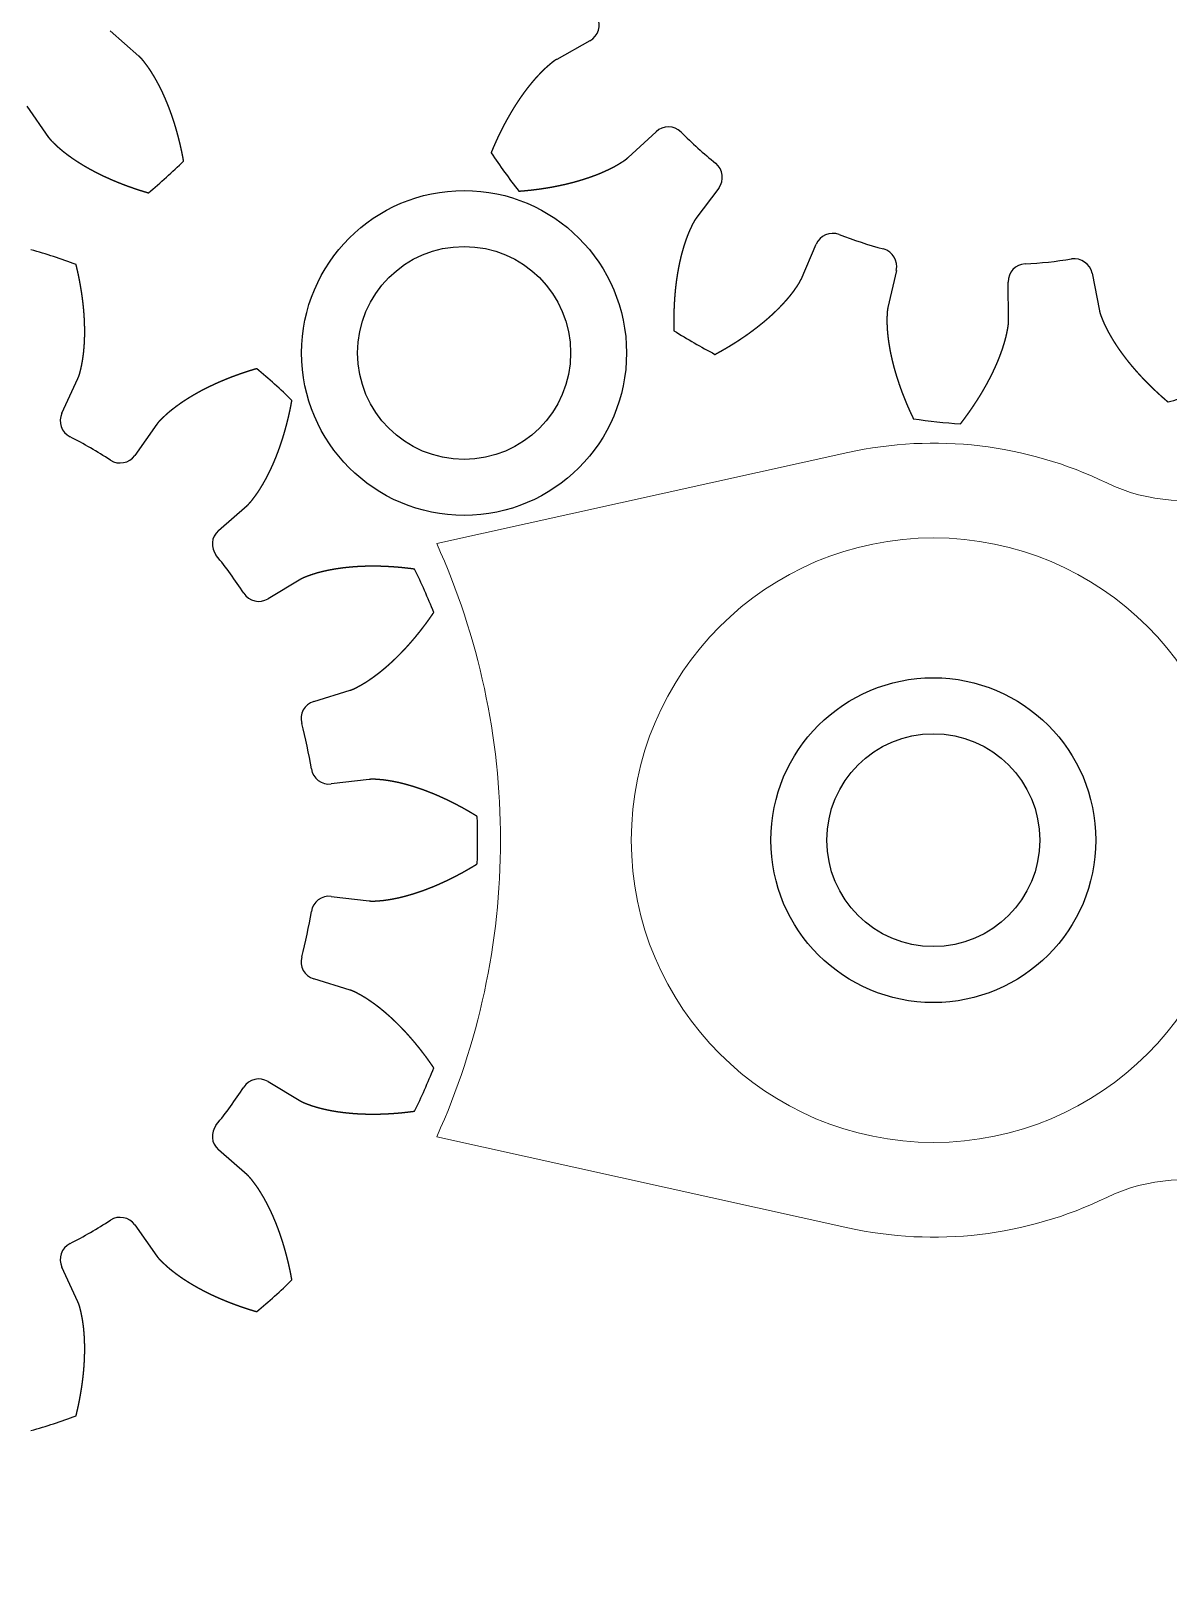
# Model space of a CAD drawing. Header units: inches. Extents: x 0 to 775, y -63 to 305.
# Drawn here: x 692.95 to 724.45, y -62.57 to -19.65 of the extents above; entities that cross this region are included whole.
import ezdxf

# ---------------------------------------------------------------- set-up
doc = ezdxf.new("R2010")
doc.units = ezdxf.units.IN
doc.header["$MEASUREMENT"] = 0

msp = doc.modelspace()

# ---------------------------------------------------------------- linework, layer by layer
at = {"color": 1}
for p, q in [((695.936, -20.341), (695.141, -19.646)), ((708.433, -19.917), (707.511, -20.432)), ((692.827, -21.729), (693.435, -22.593)), ((709.488, -23.154), (710.263, -22.436)), ((712, -24), (711.367, -24.846)), ((714.281, -26.528), (714.697, -25.557)), ((716.92, -26.279), (716.686, -27.309)), ((720.031, -27.661), (720.016, -26.605)), ((722.341, -26.36), (722.546, -27.396)), ((693.802, -30.236), (694.246, -29.277)), ((696.435, -30.541), (695.827, -31.404)), ((698.141, -33.488), (698.936, -32.792)), ((700.422, -34.838), (699.515, -35.379)), ((700.781, -38.224), (701.79, -37.912)), ((702.316, -40.385), (701.267, -40.51)), ((701.267, -43.624), (702.316, -43.749)), ((701.79, -46.222), (700.781, -45.91)), ((699.515, -48.755), (700.422, -49.296)), ((698.936, -51.341), (698.141, -50.646)), ((695.827, -52.729), (696.435, -53.593)), ((694.246, -54.857), (693.802, -53.898))]:
    msp.add_line(p, q, dxfattribs=at)
at = {"color": 1, "lineweight": 0}
msp.add_lwpolyline([(731.703, -42.067, -0.414214), (749.953, -23.817), (749.953, -21.567), (737.473, -21.567, 0.127339), (729.093, -30.198, -0.394984), (722.749, -32.168, 0.168875), (715.574, -31.327), (704.187, -33.849, -0.106253), (705.953, -42.067, -0.106253), (704.187, -50.285), (715.574, -52.807, 0.168875), (722.749, -51.966, -0.394984), (729.093, -53.936, 0.127339), (737.473, -62.567), (749.953, -62.567), (749.953, -60.317, -0.414211)], format="xyb", close=True, dxfattribs=at)
at = {"color": 1}
for centre, radius in [((704.945, -28.567), 4.5), ((704.945, -28.567), 2.95), ((717.945, -42.067), 4.5), ((717.945, -42.067), 2.95)]:
    msp.add_circle(centre, radius, dxfattribs=at)
at = {"color": 1, "lineweight": 0}
msp.add_circle((717.953, -42.067), 8.375, dxfattribs=at)
at = {"color": 1}
for centre, radius, start, end in [((708.189, -19.48), 0.5, 299.1897, 26.9466), ((710.603, -22.803), 0.5, 45.0534, 132.8103), ((719.821, -13.567), 12.549, 225.0534, 230.9466), ((719.821, -13.567), 17, 213.7877, 218.2123), ((685.321, -11.067), 17, 309.7877, 314.2123), ((711.6, -23.7), 0.5, 323.1897, 50.9466), ((715.156, -25.754), 0.5, 69.0534, 156.8103), ((719.821, -13.567), 12.549, 249.0534, 254.9466), ((688.321, -42.067), 17, 69.7877, 74.2123), ((716.432, -26.168), 0.5, 347.1897, 74.9466), ((720.516, -26.598), 0.5, 93.0534, 180.8103), ((719.821, -13.567), 12.549, 273.0534, 278.9466), ((721.851, -26.457), 0.5, 11.1897, 98.9466), ((719.821, -13.567), 17, 237.7877, 242.2123), ((688.321, -42.067), 17, 45.7877, 50.2123), ((719.821, -13.567), 17, 285.7877, 290.2123), ((694.256, -30.446), 0.5, 155.1897, 242.9466), ((719.821, -13.567), 17, 261.7877, 266.2123), ((688.321, -42.067), 12.549, 57.0534, 62.9466), ((695.418, -31.116), 0.5, 237.0534, 324.8103), ((698.47, -33.864), 0.5, 131.1897, 218.9466), ((688.321, -42.067), 12.549, 33.0534, 38.9466), ((688.321, -42.067), 17, 21.7877, 26.2123), ((699.259, -34.95), 0.5, 213.0534, 300.8103), ((700.929, -38.701), 0.5, 107.1897, 194.9466), ((688.321, -42.067), 12.549, 9.0534, 14.9466), ((701.208, -40.014), 0.5, 189.0534, 276.8103), ((688.321, -42.067), 17, 357.7877, 2.2123), ((701.208, -44.12), 0.5, 83.1897, 170.9466), ((688.321, -42.067), 12.549, 345.0534, 350.9466), ((700.929, -45.433), 0.5, 165.0534, 252.8103), ((688.321, -42.067), 17, 333.7877, 338.2123), ((688.321, -42.067), 12.549, 321.0534, 326.9466), ((699.259, -49.184), 0.5, 59.1897, 146.9466), ((698.47, -50.27), 0.5, 141.0534, 228.8103), ((688.321, -42.067), 12.549, 297.0534, 302.9466), ((695.418, -53.018), 0.5, 35.1897, 122.9466), ((694.256, -53.688), 0.5, 117.0534, 204.8103), ((688.321, -42.067), 17, 309.7877, 314.2123), ((688.321, -42.067), 17, 285.7877, 290.2123)]:
    msp.add_arc(centre, radius, start, end, dxfattribs=at)
for points in [[(697.176, -23.252), (697.174, -23.242), (697.17, -23.223), (697.165, -23.194), (697.158, -23.156), (697.149, -23.109), (697.139, -23.061), (697.13, -23.014), (697.12, -22.967), (697.11, -22.919), (697.099, -22.872), (697.089, -22.826), (697.078, -22.779), (697.067, -22.732), (697.055, -22.686), (697.044, -22.64), (697.032, -22.594), (697.02, -22.548), (697.007, -22.502), (696.995, -22.456), (696.982, -22.411), (696.969, -22.365), (696.956, -22.32), (696.942, -22.275), (696.929, -22.23), (696.915, -22.185), (696.9, -22.141), (696.886, -22.096), (696.871, -22.052), (696.856, -22.008), (696.841, -21.964), (696.826, -21.921), (696.81, -21.877), (696.794, -21.834), (696.778, -21.791), (696.761, -21.748), (696.744, -21.705), (696.727, -21.662), (696.71, -21.62), (696.692, -21.578), (696.675, -21.536), (696.657, -21.494), (696.638, -21.452), (696.62, -21.411), (696.601, -21.37), (696.582, -21.329), (696.562, -21.288), (696.542, -21.248), (696.522, -21.208), (696.502, -21.168), (696.481, -21.128), (696.461, -21.089), (696.439, -21.05), (696.418, -21.011), (696.396, -20.972), (696.374, -20.934), (696.351, -20.896), (696.328, -20.858), (696.305, -20.821), (696.282, -20.783), (696.258, -20.746), (696.234, -20.71), (696.209, -20.674), (696.184, -20.639), (696.158, -20.604), (696.132, -20.569), (696.106, -20.534), (696.08, -20.5), (696.053, -20.466), (696.026, -20.433), (695.997, -20.401), (695.973, -20.376), (695.955, -20.359), (695.942, -20.347), (695.936, -20.341)], [(707.511, -20.432), (707.503, -20.436), (707.488, -20.445), (707.466, -20.458), (707.438, -20.477), (707.403, -20.503), (707.37, -20.53), (707.337, -20.557), (707.304, -20.585), (707.271, -20.614), (707.238, -20.642), (707.206, -20.671), (707.174, -20.7), (707.142, -20.73), (707.111, -20.761), (707.08, -20.792), (707.049, -20.824), (707.019, -20.856), (706.989, -20.888), (706.959, -20.92), (706.929, -20.953), (706.9, -20.986), (706.871, -21.02), (706.842, -21.054), (706.813, -21.088), (706.785, -21.123), (706.757, -21.157), (706.729, -21.193), (706.701, -21.228), (706.673, -21.264), (706.646, -21.3), (706.619, -21.336), (706.592, -21.373), (706.566, -21.409), (706.539, -21.446), (706.513, -21.484), (706.487, -21.521), (706.462, -21.559), (706.436, -21.597), (706.411, -21.636), (706.386, -21.674), (706.361, -21.713), (706.336, -21.752), (706.312, -21.791), (706.288, -21.831), (706.264, -21.871), (706.24, -21.911), (706.216, -21.951), (706.193, -21.991), (706.17, -22.032), (706.147, -22.073), (706.124, -22.114), (706.101, -22.155), (706.079, -22.197), (706.057, -22.238), (706.035, -22.28), (706.013, -22.322), (705.991, -22.364), (705.97, -22.407), (705.949, -22.45), (705.928, -22.492), (705.907, -22.535), (705.887, -22.579), (705.866, -22.622), (705.846, -22.666), (705.826, -22.71), (705.807, -22.753), (705.787, -22.798), (705.768, -22.842), (705.749, -22.886), (705.73, -22.931), (705.715, -22.967), (705.704, -22.994), (705.696, -23.012), (705.693, -23.021)], [(693.435, -22.593), (693.44, -22.6), (693.451, -22.614), (693.466, -22.634), (693.488, -22.66), (693.517, -22.692), (693.548, -22.722), (693.578, -22.752), (693.61, -22.782), (693.641, -22.812), (693.673, -22.841), (693.705, -22.871), (693.738, -22.899), (693.771, -22.928), (693.805, -22.956), (693.839, -22.983), (693.873, -23.01), (693.908, -23.037), (693.943, -23.064), (693.979, -23.09), (694.015, -23.116), (694.051, -23.142), (694.087, -23.168), (694.124, -23.193), (694.161, -23.218), (694.198, -23.242), (694.236, -23.267), (694.274, -23.291), (694.312, -23.315), (694.35, -23.338), (694.389, -23.362), (694.428, -23.385), (694.467, -23.408), (694.506, -23.43), (694.546, -23.452), (694.586, -23.475), (694.626, -23.496), (694.666, -23.518), (694.707, -23.539), (694.748, -23.561), (694.789, -23.581), (694.83, -23.602), (694.871, -23.623), (694.913, -23.643), (694.955, -23.663), (694.997, -23.682), (695.039, -23.702), (695.081, -23.721), (695.124, -23.74), (695.167, -23.759), (695.21, -23.778), (695.253, -23.796), (695.297, -23.814), (695.34, -23.832), (695.384, -23.85), (695.428, -23.867), (695.472, -23.884), (695.516, -23.901), (695.561, -23.918), (695.605, -23.935), (695.65, -23.951), (695.695, -23.967), (695.74, -23.983), (695.786, -23.999), (695.831, -24.014), (695.877, -24.03), (695.922, -24.045), (695.968, -24.059), (696.014, -24.074), (696.061, -24.088), (696.107, -24.102), (696.144, -24.114), (696.172, -24.122), (696.191, -24.127), (696.2, -24.13)], [(706.464, -24.083), (706.474, -24.082), (706.493, -24.081), (706.522, -24.078), (706.561, -24.075), (706.609, -24.071), (706.657, -24.067), (706.706, -24.062), (706.754, -24.057), (706.802, -24.052), (706.849, -24.046), (706.897, -24.041), (706.945, -24.035), (706.992, -24.029), (707.039, -24.022), (707.087, -24.015), (707.134, -24.008), (707.181, -24.001), (707.228, -23.994), (707.274, -23.986), (707.321, -23.978), (707.367, -23.97), (707.414, -23.962), (707.46, -23.953), (707.506, -23.944), (707.552, -23.935), (707.598, -23.925), (707.643, -23.915), (707.689, -23.905), (707.734, -23.895), (707.78, -23.885), (707.825, -23.874), (707.87, -23.863), (707.914, -23.851), (707.959, -23.84), (708.003, -23.828), (708.048, -23.815), (708.092, -23.803), (708.136, -23.79), (708.179, -23.777), (708.223, -23.764), (708.267, -23.75), (708.31, -23.736), (708.353, -23.722), (708.396, -23.708), (708.438, -23.693), (708.481, -23.678), (708.523, -23.662), (708.565, -23.647), (708.607, -23.631), (708.649, -23.614), (708.69, -23.598), (708.731, -23.581), (708.772, -23.563), (708.813, -23.545), (708.853, -23.527), (708.893, -23.509), (708.933, -23.49), (708.973, -23.471), (709.012, -23.452), (709.052, -23.432), (709.09, -23.412), (709.129, -23.391), (709.166, -23.37), (709.204, -23.348), (709.241, -23.325), (709.278, -23.303), (709.315, -23.28), (709.351, -23.257), (709.387, -23.234), (709.422, -23.209), (709.449, -23.188), (709.469, -23.171), (709.482, -23.16), (709.488, -23.154)], [(711.367, -24.846), (711.362, -24.853), (711.352, -24.866), (711.337, -24.888), (711.319, -24.917), (711.298, -24.954), (711.278, -24.992), (711.259, -25.031), (711.241, -25.07), (711.222, -25.109), (711.204, -25.148), (711.186, -25.188), (711.169, -25.228), (711.152, -25.268), (711.136, -25.309), (711.12, -25.35), (711.105, -25.391), (711.09, -25.433), (711.076, -25.474), (711.062, -25.516), (711.048, -25.558), (711.035, -25.601), (711.022, -25.643), (711.009, -25.686), (710.997, -25.729), (710.985, -25.772), (710.973, -25.815), (710.962, -25.859), (710.951, -25.902), (710.941, -25.946), (710.93, -25.99), (710.92, -26.034), (710.911, -26.078), (710.902, -26.123), (710.893, -26.167), (710.884, -26.212), (710.875, -26.257), (710.867, -26.302), (710.86, -26.347), (710.852, -26.393), (710.845, -26.438), (710.838, -26.484), (710.831, -26.529), (710.825, -26.575), (710.819, -26.621), (710.813, -26.667), (710.808, -26.713), (710.802, -26.76), (710.797, -26.806), (710.793, -26.853), (710.788, -26.899), (710.784, -26.946), (710.78, -26.993), (710.777, -27.04), (710.774, -27.087), (710.771, -27.134), (710.768, -27.182), (710.765, -27.229), (710.763, -27.276), (710.761, -27.324), (710.759, -27.372), (710.758, -27.419), (710.757, -27.467), (710.756, -27.515), (710.755, -27.563), (710.755, -27.611), (710.755, -27.66), (710.755, -27.708), (710.755, -27.756), (710.756, -27.805), (710.757, -27.853), (710.758, -27.892), (710.758, -27.921), (710.759, -27.941), (710.759, -27.95)], [(694.246, -29.277), (694.249, -29.269), (694.256, -29.254), (694.266, -29.23), (694.278, -29.197), (694.291, -29.157), (694.302, -29.115), (694.313, -29.073), (694.323, -29.031), (694.333, -28.989), (694.342, -28.947), (694.352, -28.904), (694.36, -28.862), (694.368, -28.819), (694.376, -28.776), (694.382, -28.732), (694.389, -28.689), (694.394, -28.645), (694.4, -28.602), (694.405, -28.558), (694.41, -28.514), (694.414, -28.469), (694.418, -28.425), (694.421, -28.381), (694.424, -28.336), (694.427, -28.292), (694.429, -28.247), (694.431, -28.202), (694.433, -28.157), (694.434, -28.112), (694.435, -28.067), (694.435, -28.022), (694.436, -27.976), (694.436, -27.931), (694.435, -27.885), (694.434, -27.84), (694.433, -27.794), (694.432, -27.748), (694.43, -27.703), (694.428, -27.657), (694.425, -27.611), (694.423, -27.565), (694.42, -27.519), (694.416, -27.472), (694.413, -27.426), (694.409, -27.38), (694.405, -27.334), (694.4, -27.287), (694.395, -27.241), (694.39, -27.194), (694.385, -27.148), (694.379, -27.101), (694.373, -27.055), (694.367, -27.008), (694.36, -26.961), (694.353, -26.914), (694.346, -26.867), (694.339, -26.821), (694.331, -26.774), (694.323, -26.727), (694.315, -26.68), (694.306, -26.633), (694.298, -26.586), (694.288, -26.539), (694.279, -26.492), (694.27, -26.444), (694.26, -26.397), (694.25, -26.35), (694.239, -26.303), (694.228, -26.256), (694.217, -26.208), (694.209, -26.171), (694.202, -26.142), (694.197, -26.123), (694.195, -26.114)], [(711.896, -28.607), (711.904, -28.602), (711.922, -28.593), (711.947, -28.579), (711.981, -28.56), (712.024, -28.537), (712.066, -28.513), (712.108, -28.489), (712.15, -28.465), (712.192, -28.441), (712.233, -28.416), (712.274, -28.392), (712.315, -28.367), (712.356, -28.342), (712.397, -28.317), (712.437, -28.292), (712.478, -28.266), (712.518, -28.241), (712.557, -28.215), (712.597, -28.189), (712.636, -28.163), (712.675, -28.136), (712.714, -28.11), (712.753, -28.083), (712.791, -28.056), (712.83, -28.029), (712.868, -28.001), (712.905, -27.974), (712.943, -27.946), (712.98, -27.918), (713.017, -27.89), (713.054, -27.862), (713.09, -27.834), (713.127, -27.805), (713.163, -27.776), (713.198, -27.747), (713.234, -27.718), (713.269, -27.689), (713.304, -27.659), (713.339, -27.63), (713.373, -27.6), (713.407, -27.57), (713.441, -27.539), (713.475, -27.509), (713.508, -27.478), (713.541, -27.447), (713.574, -27.416), (713.606, -27.385), (713.638, -27.353), (713.67, -27.322), (713.701, -27.29), (713.732, -27.258), (713.763, -27.226), (713.793, -27.193), (713.823, -27.16), (713.853, -27.127), (713.882, -27.094), (713.911, -27.061), (713.939, -27.027), (713.968, -26.994), (713.995, -26.96), (714.022, -26.925), (714.049, -26.891), (714.075, -26.856), (714.1, -26.821), (714.125, -26.785), (714.15, -26.749), (714.174, -26.714), (714.198, -26.678), (714.221, -26.642), (714.243, -26.605), (714.259, -26.575), (714.27, -26.551), (714.277, -26.536), (714.281, -26.528)], [(716.686, -27.309), (716.684, -27.318), (716.68, -27.334), (716.675, -27.36), (716.671, -27.394), (716.667, -27.436), (716.664, -27.479), (716.662, -27.522), (716.661, -27.565), (716.66, -27.609), (716.659, -27.652), (716.659, -27.696), (716.66, -27.739), (716.661, -27.783), (716.663, -27.826), (716.665, -27.87), (716.668, -27.914), (716.671, -27.958), (716.675, -28.002), (716.679, -28.046), (716.684, -28.09), (716.689, -28.134), (716.694, -28.178), (716.7, -28.222), (716.706, -28.266), (716.713, -28.311), (716.72, -28.355), (716.728, -28.399), (716.735, -28.443), (716.743, -28.488), (716.752, -28.532), (716.761, -28.577), (716.77, -28.621), (716.78, -28.665), (716.79, -28.71), (716.8, -28.754), (716.81, -28.799), (716.821, -28.843), (716.833, -28.887), (716.844, -28.932), (716.856, -28.976), (716.868, -29.021), (716.881, -29.065), (716.894, -29.11), (716.907, -29.154), (716.92, -29.199), (716.934, -29.243), (716.948, -29.288), (716.963, -29.332), (716.977, -29.376), (716.992, -29.421), (717.007, -29.465), (717.023, -29.51), (717.039, -29.554), (717.055, -29.598), (717.071, -29.643), (717.088, -29.687), (717.105, -29.731), (717.122, -29.775), (717.14, -29.82), (717.158, -29.864), (717.176, -29.908), (717.194, -29.952), (717.213, -29.997), (717.232, -30.041), (717.251, -30.085), (717.271, -30.129), (717.29, -30.173), (717.31, -30.217), (717.331, -30.261), (717.351, -30.305), (717.368, -30.34), (717.38, -30.366), (717.389, -30.384), (717.393, -30.393)], [(722.546, -27.396), (722.548, -27.405), (722.551, -27.422), (722.557, -27.447), (722.567, -27.48), (722.581, -27.52), (722.596, -27.561), (722.612, -27.601), (722.628, -27.641), (722.645, -27.681), (722.662, -27.72), (722.679, -27.76), (722.697, -27.8), (722.716, -27.839), (722.736, -27.878), (722.756, -27.917), (722.776, -27.956), (722.797, -27.995), (722.818, -28.034), (722.84, -28.072), (722.862, -28.11), (722.885, -28.149), (722.907, -28.187), (722.931, -28.225), (722.954, -28.263), (722.979, -28.3), (723.003, -28.338), (723.028, -28.375), (723.053, -28.413), (723.078, -28.45), (723.104, -28.487), (723.13, -28.524), (723.157, -28.56), (723.184, -28.597), (723.211, -28.634), (723.238, -28.67), (723.266, -28.706), (723.294, -28.743), (723.322, -28.779), (723.351, -28.814), (723.38, -28.85), (723.409, -28.886), (723.439, -28.921), (723.469, -28.957), (723.499, -28.992), (723.529, -29.027), (723.56, -29.062), (723.591, -29.097), (723.622, -29.132), (723.653, -29.166), (723.685, -29.201), (723.717, -29.235), (723.749, -29.269), (723.782, -29.303), (723.815, -29.337), (723.848, -29.371), (723.881, -29.405), (723.915, -29.438), (723.948, -29.472), (723.982, -29.505), (724.017, -29.538), (724.051, -29.571), (724.086, -29.604), (724.121, -29.637), (724.156, -29.67), (724.192, -29.702), (724.227, -29.734), (724.263, -29.767), (724.3, -29.799), (724.336, -29.831), (724.373, -29.862), (724.402, -29.888), (724.424, -29.907), (724.439, -29.919), (724.447, -29.926)], [(718.698, -30.53), (718.704, -30.522), (718.716, -30.507), (718.734, -30.484), (718.757, -30.453), (718.787, -30.414), (718.816, -30.375), (718.844, -30.336), (718.873, -30.297), (718.901, -30.258), (718.929, -30.219), (718.957, -30.18), (718.984, -30.14), (719.011, -30.101), (719.038, -30.062), (719.065, -30.022), (719.091, -29.982), (719.117, -29.943), (719.143, -29.903), (719.169, -29.863), (719.194, -29.823), (719.219, -29.783), (719.244, -29.743), (719.268, -29.703), (719.292, -29.663), (719.316, -29.622), (719.34, -29.582), (719.363, -29.541), (719.386, -29.501), (719.409, -29.46), (719.431, -29.42), (719.453, -29.379), (719.475, -29.338), (719.497, -29.297), (719.518, -29.256), (719.539, -29.215), (719.559, -29.174), (719.58, -29.133), (719.6, -29.092), (719.619, -29.05), (719.638, -29.009), (719.657, -28.968), (719.676, -28.926), (719.694, -28.885), (719.712, -28.843), (719.73, -28.802), (719.747, -28.76), (719.764, -28.718), (719.78, -28.677), (719.796, -28.635), (719.812, -28.593), (719.827, -28.551), (719.842, -28.509), (719.857, -28.467), (719.871, -28.425), (719.884, -28.383), (719.897, -28.341), (719.91, -28.298), (719.923, -28.256), (719.935, -28.214), (719.946, -28.172), (719.957, -28.129), (719.967, -28.087), (719.977, -28.044), (719.985, -28.002), (719.994, -27.959), (720.002, -27.917), (720.01, -27.874), (720.017, -27.832), (720.023, -27.789), (720.028, -27.747), (720.031, -27.712), (720.031, -27.687), (720.031, -27.669), (720.031, -27.661)], [(699.2, -29.004), (699.191, -29.007), (699.172, -29.012), (699.144, -29.02), (699.107, -29.031), (699.061, -29.046), (699.014, -29.06), (698.968, -29.074), (698.922, -29.089), (698.877, -29.104), (698.831, -29.12), (698.786, -29.135), (698.74, -29.151), (698.695, -29.167), (698.65, -29.183), (698.605, -29.199), (698.561, -29.216), (698.516, -29.232), (698.472, -29.249), (698.428, -29.267), (698.384, -29.284), (698.34, -29.302), (698.297, -29.32), (698.253, -29.338), (698.21, -29.356), (698.167, -29.375), (698.124, -29.394), (698.081, -29.413), (698.039, -29.432), (697.997, -29.451), (697.955, -29.471), (697.913, -29.491), (697.871, -29.511), (697.83, -29.532), (697.789, -29.552), (697.748, -29.573), (697.707, -29.594), (697.666, -29.616), (697.626, -29.637), (697.586, -29.659), (697.546, -29.681), (697.506, -29.704), (697.467, -29.726), (697.428, -29.749), (697.389, -29.772), (697.35, -29.796), (697.312, -29.819), (697.274, -29.843), (697.236, -29.867), (697.198, -29.892), (697.161, -29.916), (697.124, -29.941), (697.087, -29.966), (697.051, -29.992), (697.015, -30.018), (696.979, -30.044), (696.943, -30.07), (696.908, -30.097), (696.873, -30.123), (696.839, -30.151), (696.805, -30.178), (696.771, -30.206), (696.738, -30.234), (696.705, -30.263), (696.673, -30.292), (696.641, -30.322), (696.61, -30.352), (696.578, -30.381), (696.548, -30.412), (696.517, -30.442), (696.488, -30.474), (696.466, -30.5), (696.451, -30.52), (696.44, -30.534), (696.435, -30.541)], [(698.936, -32.792), (698.942, -32.787), (698.955, -32.775), (698.973, -32.757), (698.997, -32.733), (699.026, -32.701), (699.053, -32.667), (699.08, -32.634), (699.106, -32.599), (699.132, -32.565), (699.158, -32.53), (699.184, -32.495), (699.209, -32.46), (699.234, -32.424), (699.258, -32.387), (699.282, -32.351), (699.305, -32.313), (699.328, -32.276), (699.351, -32.238), (699.374, -32.2), (699.396, -32.162), (699.418, -32.123), (699.439, -32.084), (699.461, -32.045), (699.481, -32.006), (699.502, -31.966), (699.522, -31.926), (699.542, -31.886), (699.562, -31.845), (699.582, -31.805), (699.601, -31.764), (699.62, -31.723), (699.638, -31.681), (699.657, -31.64), (699.675, -31.598), (699.692, -31.556), (699.71, -31.514), (699.727, -31.472), (699.744, -31.429), (699.761, -31.386), (699.778, -31.343), (699.794, -31.3), (699.81, -31.257), (699.826, -31.213), (699.841, -31.17), (699.856, -31.126), (699.871, -31.082), (699.886, -31.038), (699.9, -30.993), (699.915, -30.949), (699.929, -30.904), (699.942, -30.859), (699.956, -30.814), (699.969, -30.769), (699.982, -30.723), (699.995, -30.678), (700.007, -30.632), (700.02, -30.586), (700.032, -30.54), (700.044, -30.494), (700.055, -30.448), (700.067, -30.402), (700.078, -30.355), (700.089, -30.308), (700.099, -30.261), (700.11, -30.214), (700.12, -30.167), (700.13, -30.12), (700.139, -30.073), (700.149, -30.025), (700.158, -29.978), (700.165, -29.939), (700.17, -29.911), (700.174, -29.892), (700.176, -29.882)], [(703.573, -34.558), (703.563, -34.557), (703.544, -34.554), (703.515, -34.55), (703.477, -34.545), (703.428, -34.539), (703.38, -34.534), (703.332, -34.528), (703.284, -34.523), (703.236, -34.518), (703.189, -34.514), (703.141, -34.509), (703.093, -34.505), (703.045, -34.501), (702.998, -34.498), (702.95, -34.494), (702.903, -34.491), (702.855, -34.489), (702.808, -34.486), (702.76, -34.484), (702.713, -34.482), (702.666, -34.48), (702.619, -34.479), (702.572, -34.478), (702.525, -34.477), (702.478, -34.477), (702.431, -34.476), (702.385, -34.477), (702.338, -34.477), (702.291, -34.477), (702.245, -34.478), (702.199, -34.48), (702.152, -34.481), (702.106, -34.483), (702.06, -34.485), (702.014, -34.488), (701.968, -34.49), (701.923, -34.493), (701.877, -34.497), (701.831, -34.5), (701.786, -34.504), (701.741, -34.509), (701.696, -34.513), (701.651, -34.518), (701.606, -34.523), (701.561, -34.529), (701.516, -34.535), (701.472, -34.541), (701.427, -34.548), (701.383, -34.555), (701.339, -34.562), (701.295, -34.57), (701.251, -34.578), (701.207, -34.586), (701.164, -34.595), (701.121, -34.605), (701.078, -34.614), (701.035, -34.624), (700.992, -34.634), (700.949, -34.645), (700.907, -34.656), (700.865, -34.668), (700.823, -34.681), (700.781, -34.694), (700.74, -34.707), (700.699, -34.721), (700.658, -34.736), (700.617, -34.75), (700.577, -34.765), (700.537, -34.781), (700.498, -34.798), (700.467, -34.813), (700.444, -34.825), (700.429, -34.834), (700.422, -34.838)], [(701.79, -37.912), (701.798, -37.909), (701.815, -37.904), (701.839, -37.895), (701.871, -37.882), (701.91, -37.864), (701.948, -37.845), (701.986, -37.825), (702.024, -37.804), (702.062, -37.784), (702.1, -37.763), (702.138, -37.741), (702.175, -37.719), (702.213, -37.696), (702.25, -37.673), (702.286, -37.649), (702.323, -37.624), (702.359, -37.599), (702.395, -37.574), (702.431, -37.548), (702.467, -37.522), (702.503, -37.496), (702.538, -37.469), (702.574, -37.442), (702.609, -37.415), (702.644, -37.387), (702.679, -37.359), (702.713, -37.33), (702.748, -37.301), (702.782, -37.272), (702.816, -37.242), (702.85, -37.213), (702.884, -37.182), (702.918, -37.152), (702.951, -37.121), (702.984, -37.09), (703.018, -37.059), (703.051, -37.027), (703.084, -36.995), (703.116, -36.963), (703.149, -36.93), (703.181, -36.897), (703.213, -36.864), (703.246, -36.831), (703.277, -36.797), (703.309, -36.763), (703.341, -36.729), (703.372, -36.695), (703.404, -36.66), (703.435, -36.625), (703.466, -36.59), (703.496, -36.555), (703.527, -36.519), (703.558, -36.483), (703.588, -36.447), (703.618, -36.411), (703.648, -36.374), (703.678, -36.337), (703.708, -36.3), (703.737, -36.263), (703.767, -36.225), (703.796, -36.187), (703.825, -36.149), (703.854, -36.111), (703.883, -36.073), (703.911, -36.034), (703.94, -35.995), (703.968, -35.956), (703.996, -35.917), (704.024, -35.877), (704.052, -35.837), (704.074, -35.805), (704.09, -35.781), (704.101, -35.765), (704.107, -35.757)], [(705.309, -41.411), (705.3, -41.406), (705.284, -41.395), (705.259, -41.38), (705.226, -41.36), (705.184, -41.335), (705.142, -41.31), (705.101, -41.286), (705.059, -41.261), (705.017, -41.237), (704.975, -41.214), (704.933, -41.19), (704.892, -41.167), (704.85, -41.144), (704.807, -41.122), (704.765, -41.099), (704.723, -41.077), (704.681, -41.055), (704.639, -41.034), (704.596, -41.013), (704.554, -40.992), (704.511, -40.971), (704.469, -40.95), (704.427, -40.93), (704.384, -40.911), (704.341, -40.891), (704.299, -40.872), (704.256, -40.853), (704.213, -40.834), (704.171, -40.816), (704.128, -40.798), (704.085, -40.78), (704.042, -40.763), (703.999, -40.746), (703.956, -40.729), (703.913, -40.712), (703.87, -40.696), (703.827, -40.68), (703.784, -40.665), (703.741, -40.65), (703.698, -40.635), (703.655, -40.62), (703.612, -40.606), (703.569, -40.592), (703.525, -40.579), (703.482, -40.566), (703.439, -40.553), (703.396, -40.541), (703.352, -40.529), (703.309, -40.517), (703.266, -40.506), (703.223, -40.495), (703.179, -40.484), (703.136, -40.474), (703.093, -40.465), (703.049, -40.456), (703.006, -40.447), (702.963, -40.439), (702.919, -40.431), (702.876, -40.423), (702.833, -40.416), (702.79, -40.41), (702.746, -40.404), (702.703, -40.399), (702.66, -40.395), (702.617, -40.391), (702.573, -40.387), (702.53, -40.384), (702.487, -40.381), (702.444, -40.379), (702.402, -40.379), (702.367, -40.38), (702.342, -40.382), (702.324, -40.384), (702.316, -40.385)], [(702.316, -43.749), (702.324, -43.75), (702.342, -43.752), (702.367, -43.754), (702.402, -43.755), (702.444, -43.754), (702.487, -43.753), (702.53, -43.75), (702.573, -43.747), (702.617, -43.743), (702.66, -43.739), (702.703, -43.735), (702.746, -43.73), (702.79, -43.724), (702.833, -43.718), (702.876, -43.711), (702.919, -43.703), (702.963, -43.695), (703.006, -43.687), (703.049, -43.678), (703.093, -43.669), (703.136, -43.66), (703.179, -43.65), (703.223, -43.639), (703.266, -43.628), (703.309, -43.617), (703.352, -43.605), (703.396, -43.593), (703.439, -43.581), (703.482, -43.568), (703.525, -43.555), (703.569, -43.542), (703.612, -43.528), (703.655, -43.514), (703.698, -43.499), (703.741, -43.484), (703.784, -43.469), (703.827, -43.454), (703.87, -43.438), (703.913, -43.422), (703.956, -43.405), (703.999, -43.388), (704.042, -43.371), (704.085, -43.354), (704.128, -43.336), (704.171, -43.318), (704.213, -43.3), (704.256, -43.281), (704.299, -43.262), (704.341, -43.243), (704.384, -43.223), (704.427, -43.204), (704.469, -43.183), (704.511, -43.163), (704.554, -43.142), (704.596, -43.121), (704.639, -43.1), (704.681, -43.079), (704.723, -43.057), (704.765, -43.035), (704.807, -43.012), (704.85, -42.99), (704.892, -42.967), (704.933, -42.944), (704.975, -42.92), (705.017, -42.896), (705.059, -42.873), (705.101, -42.848), (705.142, -42.824), (705.184, -42.799), (705.226, -42.774), (705.259, -42.754), (705.284, -42.739), (705.3, -42.728), (705.309, -42.723)], [(704.107, -48.377), (704.101, -48.369), (704.09, -48.353), (704.074, -48.329), (704.052, -48.297), (704.024, -48.257), (703.996, -48.217), (703.968, -48.178), (703.94, -48.139), (703.911, -48.1), (703.883, -48.061), (703.854, -48.023), (703.825, -47.985), (703.796, -47.947), (703.767, -47.909), (703.737, -47.871), (703.708, -47.834), (703.678, -47.797), (703.648, -47.76), (703.618, -47.723), (703.588, -47.687), (703.558, -47.651), (703.527, -47.615), (703.496, -47.579), (703.466, -47.544), (703.435, -47.509), (703.404, -47.474), (703.372, -47.439), (703.341, -47.405), (703.309, -47.37), (703.277, -47.337), (703.246, -47.303), (703.213, -47.27), (703.181, -47.237), (703.149, -47.204), (703.116, -47.171), (703.084, -47.139), (703.051, -47.107), (703.018, -47.075), (702.984, -47.044), (702.951, -47.013), (702.918, -46.982), (702.884, -46.951), (702.85, -46.921), (702.816, -46.891), (702.782, -46.862), (702.748, -46.833), (702.713, -46.804), (702.679, -46.775), (702.644, -46.747), (702.609, -46.719), (702.574, -46.692), (702.538, -46.664), (702.503, -46.638), (702.467, -46.611), (702.431, -46.585), (702.395, -46.56), (702.359, -46.535), (702.323, -46.51), (702.286, -46.485), (702.25, -46.461), (702.213, -46.438), (702.175, -46.415), (702.138, -46.393), (702.1, -46.371), (702.062, -46.35), (702.024, -46.329), (701.986, -46.309), (701.948, -46.289), (701.91, -46.27), (701.871, -46.252), (701.839, -46.239), (701.815, -46.23), (701.798, -46.225), (701.79, -46.222)], [(700.422, -49.296), (700.429, -49.3), (700.444, -49.309), (700.467, -49.321), (700.498, -49.336), (700.537, -49.353), (700.577, -49.369), (700.617, -49.384), (700.658, -49.398), (700.699, -49.413), (700.74, -49.427), (700.781, -49.44), (700.823, -49.453), (700.865, -49.466), (700.907, -49.477), (700.949, -49.489), (700.992, -49.499), (701.035, -49.51), (701.078, -49.52), (701.121, -49.529), (701.164, -49.539), (701.207, -49.547), (701.251, -49.556), (701.295, -49.564), (701.339, -49.572), (701.383, -49.579), (701.427, -49.586), (701.472, -49.593), (701.516, -49.599), (701.561, -49.605), (701.606, -49.611), (701.651, -49.616), (701.696, -49.621), (701.741, -49.625), (701.786, -49.63), (701.831, -49.634), (701.877, -49.637), (701.923, -49.641), (701.968, -49.644), (702.014, -49.646), (702.06, -49.649), (702.106, -49.651), (702.152, -49.653), (702.199, -49.654), (702.245, -49.655), (702.291, -49.656), (702.338, -49.657), (702.385, -49.657), (702.431, -49.657), (702.478, -49.657), (702.525, -49.657), (702.572, -49.656), (702.619, -49.655), (702.666, -49.653), (702.713, -49.652), (702.76, -49.65), (702.808, -49.648), (702.855, -49.645), (702.903, -49.642), (702.95, -49.639), (702.998, -49.636), (703.045, -49.633), (703.093, -49.629), (703.141, -49.625), (703.189, -49.62), (703.236, -49.616), (703.284, -49.611), (703.332, -49.606), (703.38, -49.6), (703.428, -49.594), (703.477, -49.589), (703.515, -49.584), (703.544, -49.58), (703.563, -49.577), (703.573, -49.576)], [(700.176, -54.252), (700.174, -54.242), (700.17, -54.223), (700.165, -54.194), (700.158, -54.156), (700.149, -54.109), (700.139, -54.061), (700.13, -54.014), (700.12, -53.967), (700.11, -53.919), (700.099, -53.872), (700.089, -53.826), (700.078, -53.779), (700.067, -53.732), (700.055, -53.686), (700.044, -53.64), (700.032, -53.594), (700.02, -53.548), (700.007, -53.502), (699.995, -53.456), (699.982, -53.411), (699.969, -53.365), (699.956, -53.32), (699.942, -53.275), (699.929, -53.23), (699.915, -53.185), (699.9, -53.141), (699.886, -53.096), (699.871, -53.052), (699.856, -53.008), (699.841, -52.964), (699.826, -52.921), (699.81, -52.877), (699.794, -52.834), (699.778, -52.791), (699.761, -52.748), (699.744, -52.705), (699.727, -52.662), (699.71, -52.62), (699.692, -52.578), (699.675, -52.536), (699.657, -52.494), (699.638, -52.452), (699.62, -52.411), (699.601, -52.37), (699.582, -52.329), (699.562, -52.288), (699.542, -52.248), (699.522, -52.208), (699.502, -52.168), (699.481, -52.128), (699.461, -52.089), (699.439, -52.05), (699.418, -52.011), (699.396, -51.972), (699.374, -51.934), (699.351, -51.896), (699.328, -51.858), (699.305, -51.821), (699.282, -51.783), (699.258, -51.746), (699.234, -51.71), (699.209, -51.674), (699.184, -51.639), (699.158, -51.604), (699.132, -51.569), (699.106, -51.534), (699.08, -51.5), (699.053, -51.466), (699.026, -51.433), (698.997, -51.401), (698.973, -51.376), (698.955, -51.359), (698.942, -51.347), (698.936, -51.341)], [(696.435, -53.593), (696.44, -53.6), (696.451, -53.614), (696.466, -53.634), (696.488, -53.66), (696.517, -53.692), (696.548, -53.722), (696.578, -53.752), (696.61, -53.782), (696.641, -53.812), (696.673, -53.841), (696.705, -53.871), (696.738, -53.899), (696.771, -53.928), (696.805, -53.956), (696.839, -53.983), (696.873, -54.01), (696.908, -54.037), (696.943, -54.064), (696.979, -54.09), (697.015, -54.116), (697.051, -54.142), (697.087, -54.168), (697.124, -54.193), (697.161, -54.218), (697.198, -54.242), (697.236, -54.267), (697.274, -54.291), (697.312, -54.315), (697.35, -54.338), (697.389, -54.362), (697.428, -54.385), (697.467, -54.408), (697.506, -54.43), (697.546, -54.452), (697.586, -54.475), (697.626, -54.496), (697.666, -54.518), (697.707, -54.539), (697.748, -54.561), (697.789, -54.581), (697.83, -54.602), (697.871, -54.623), (697.913, -54.643), (697.955, -54.663), (697.997, -54.682), (698.039, -54.702), (698.081, -54.721), (698.124, -54.74), (698.167, -54.759), (698.21, -54.778), (698.253, -54.796), (698.297, -54.814), (698.34, -54.832), (698.384, -54.85), (698.428, -54.867), (698.472, -54.884), (698.516, -54.901), (698.561, -54.918), (698.605, -54.935), (698.65, -54.951), (698.695, -54.967), (698.74, -54.983), (698.786, -54.999), (698.831, -55.014), (698.877, -55.03), (698.922, -55.045), (698.968, -55.059), (699.014, -55.074), (699.061, -55.088), (699.107, -55.102), (699.144, -55.114), (699.172, -55.122), (699.191, -55.127), (699.2, -55.13)], [(694.195, -58.02), (694.197, -58.011), (694.202, -57.992), (694.209, -57.963), (694.217, -57.925), (694.228, -57.878), (694.239, -57.831), (694.25, -57.784), (694.26, -57.737), (694.27, -57.689), (694.279, -57.642), (694.288, -57.595), (694.298, -57.548), (694.306, -57.501), (694.315, -57.454), (694.323, -57.407), (694.331, -57.36), (694.339, -57.313), (694.346, -57.266), (694.353, -57.22), (694.36, -57.173), (694.367, -57.126), (694.373, -57.079), (694.379, -57.033), (694.385, -56.986), (694.39, -56.94), (694.395, -56.893), (694.4, -56.847), (694.405, -56.8), (694.409, -56.754), (694.413, -56.708), (694.416, -56.661), (694.42, -56.615), (694.423, -56.569), (694.425, -56.523), (694.428, -56.477), (694.43, -56.431), (694.432, -56.385), (694.433, -56.34), (694.434, -56.294), (694.435, -56.248), (694.436, -56.203), (694.436, -56.158), (694.435, -56.112), (694.435, -56.067), (694.434, -56.022), (694.433, -55.977), (694.431, -55.932), (694.429, -55.887), (694.427, -55.842), (694.424, -55.798), (694.421, -55.753), (694.418, -55.709), (694.414, -55.664), (694.41, -55.62), (694.405, -55.576), (694.4, -55.532), (694.394, -55.489), (694.389, -55.445), (694.382, -55.401), (694.376, -55.358), (694.368, -55.315), (694.36, -55.272), (694.352, -55.229), (694.342, -55.187), (694.333, -55.145), (694.323, -55.103), (694.313, -55.061), (694.302, -55.019), (694.291, -54.977), (694.278, -54.936), (694.266, -54.904), (694.256, -54.88), (694.249, -54.865), (694.246, -54.857)]]:
    msp.add_open_spline(points, degree=5, dxfattribs=at)

doc.saveas('drawing.dxf')
